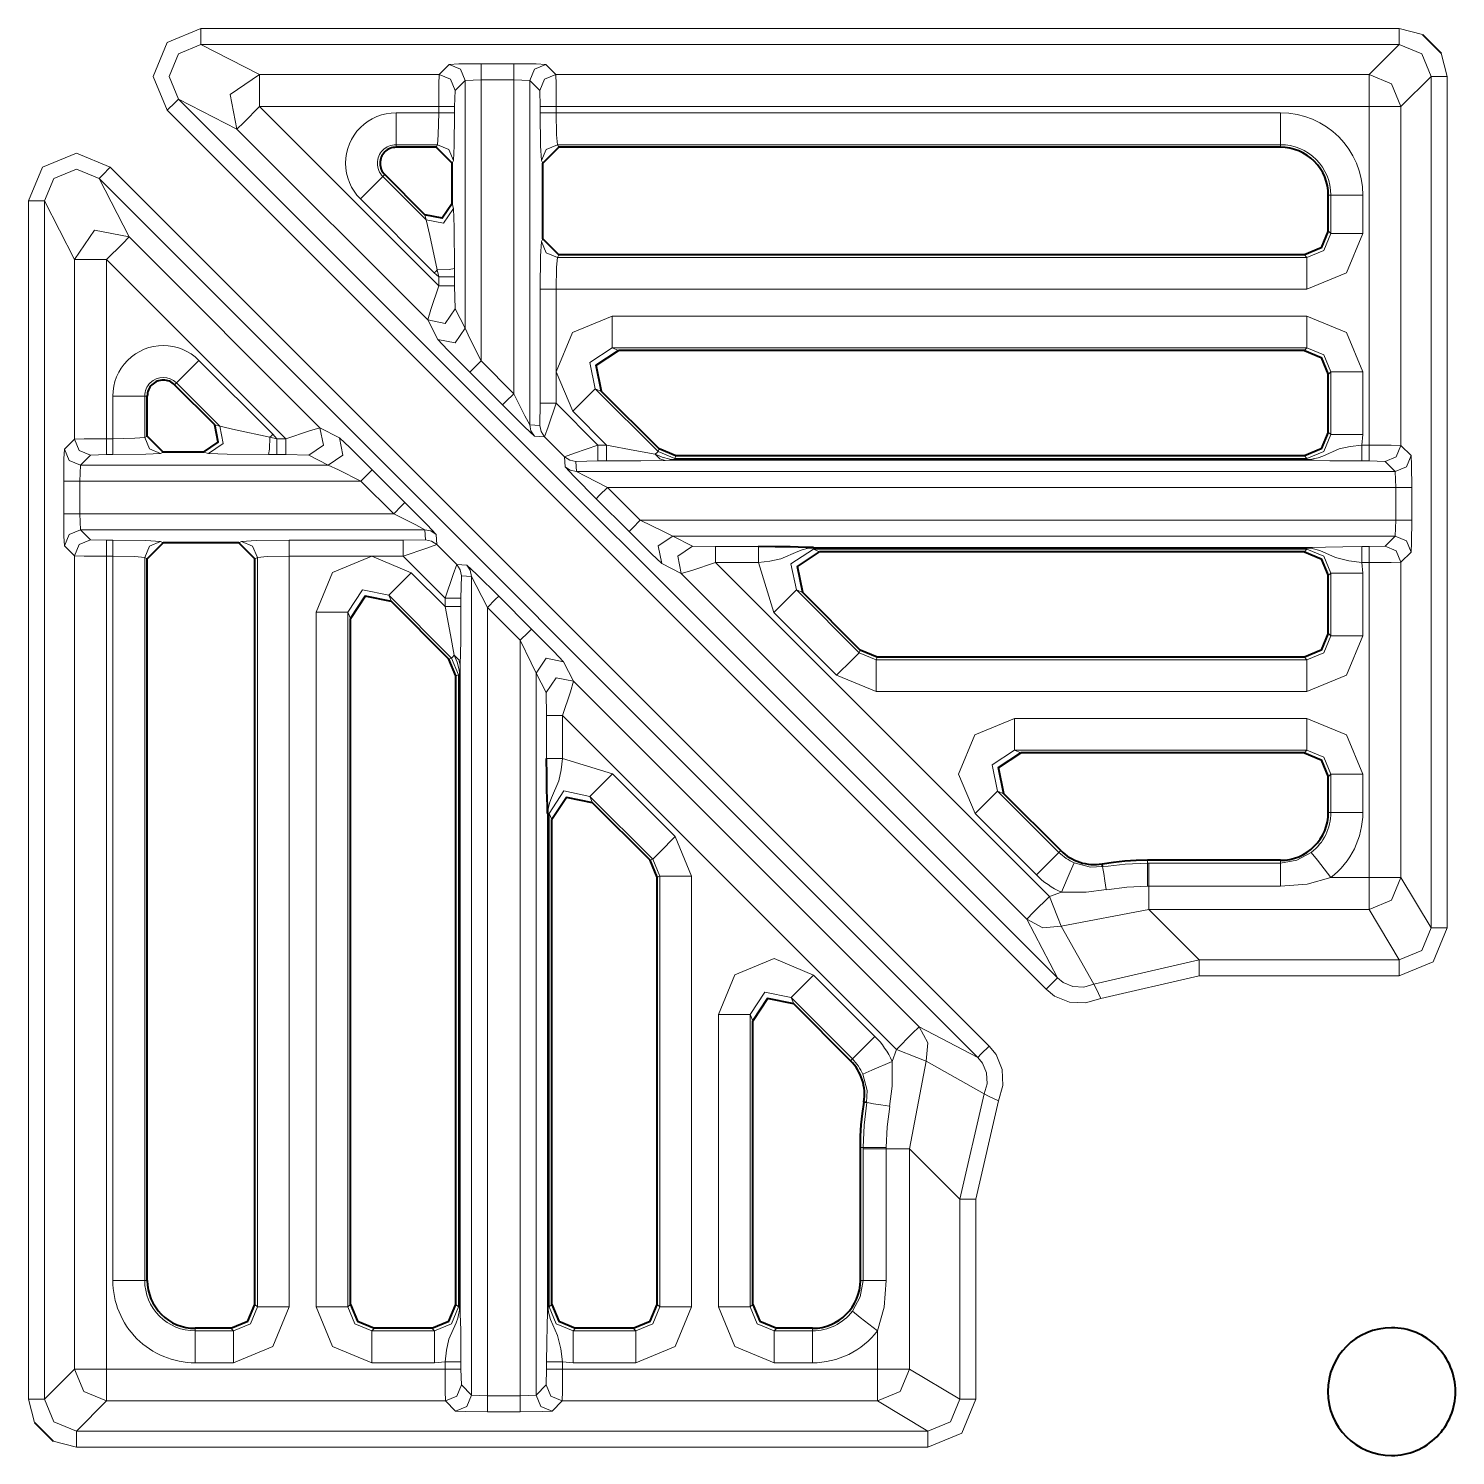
# Model space of a CAD drawing. Header units: millimetres. Extents: x 0 to 2941, y -405 to 1422.
# Drawn here: x 943.88 to 988.57, y 408.69 to 453.38 of the extents above; entities that cross this region are included whole.
import ezdxf

# ---------------------------------------------------------------- set-up
doc = ezdxf.new("R2010")
doc.units = ezdxf.units.MM
doc.layers.add('FINE', color=9, linetype='Continuous')
doc.layers.add('OUTLINE', color=7, linetype='Continuous')

msp = doc.modelspace()

# ---------------------------------------------------------------- linework, layer by layer
at = {"layer": 'FINE', "lineweight": 9}
for p, q in [((986.804, 453.377), (949.28, 453.377)), ((987.531, 453.189), (986.804, 453.377)), ((986.804, 452.877), (985.86, 451.933)), ((957.052, 452.249), (956.736, 451.933)), ((960.392, 451.933), (960.077, 452.249)), ((988.303, 451.878), (988.115, 452.605)), ((956.736, 451.933), (951.113, 451.933)), ((985.86, 451.933), (960.392, 451.933)), ((988.303, 425.213), (988.303, 451.878)), ((957.224, 450.934), (957.236, 451.434)), ((957.236, 451.434), (957.552, 451.749)), ((957.552, 451.749), (958.051, 451.775)), ((957.552, 443.992), (957.552, 451.749)), ((958.051, 451.775), (959.077, 451.775)), ((959.077, 441.942), (959.077, 451.775)), ((959.077, 451.775), (959.577, 451.749)), ((959.577, 451.749), (959.892, 451.434)), ((959.577, 451.749), (959.577, 440.966)), ((959.892, 451.434), (959.905, 450.934)), ((976.099, 423.645), (948.574, 451.17)), ((951.113, 450.934), (956.724, 450.934)), ((956.724, 445.324), (951.113, 450.934)), ((956.724, 450.934), (956.724, 450.739)), ((957.224, 450.739), (957.224, 450.934)), ((959.905, 450.934), (959.905, 450.739)), ((986.86, 440.321), (986.86, 450.934)), ((948.22, 450.817), (975.746, 423.291)), ((956.724, 450.739), (955.388, 450.739)), ((955.388, 449.659), (955.388, 449.74)), ((955.388, 449.74), (956.687, 449.74)), ((956.687, 449.74), (956.646, 449.659)), ((960.442, 449.74), (983.085, 449.74)), ((960.483, 449.659), (960.442, 449.74)), ((983.085, 449.74), (983.085, 449.659)), ((957.145, 449.158), (957.186, 449.241)), ((959.942, 449.241), (959.983, 449.158)), ((946.087, 448.683), (947.03, 446.851)), ((973.612, 421.158), (946.087, 448.683)), ((946.44, 449.037), (973.966, 421.511)), ((954.977, 448.747), (955.035, 448.805)), ((956.333, 447.391), (954.977, 448.747)), ((944.38, 447.977), (944.38, 410.453)), ((954.271, 448.041), (956.587, 445.725)), ((957.186, 447.744), (957.145, 447.901)), ((984.585, 448.158), (984.666, 448.158)), ((984.666, 448.158), (984.666, 446.961)), ((985.665, 446.961), (985.665, 448.158)), ((956.293, 447.547), (956.333, 447.391)), ((984.666, 446.961), (984.585, 447.042)), ((959.983, 446.793), (959.942, 446.711)), ((946.323, 446.144), (946.323, 440.533)), ((960.442, 446.212), (960.483, 446.294)), ((983.917, 446.212), (960.442, 446.212)), ((983.836, 446.294), (983.917, 446.212)), ((956.587, 445.725), (956.724, 445.602)), ((956.724, 445.602), (956.724, 445.324)), ((957.236, 444.604), (957.224, 445.324)), ((960.405, 441.643), (960.405, 445.213)), ((957.552, 443.992), (957.236, 444.604)), ((983.917, 444.373), (962.158, 444.373)), ((949.216, 442.986), (951.532, 440.67)), ((959.077, 441.942), (958.051, 442.968)), ((957.698, 442.614), (958.724, 441.589)), ((985.665, 440.661), (985.665, 442.626)), ((948.509, 442.28), (948.452, 442.222)), ((949.866, 440.924), (948.509, 442.28)), ((961.628, 442.096), (961.825, 442.015)), ((946.519, 440.533), (946.519, 441.869)), ((947.599, 441.869), (947.517, 441.869)), ((960.922, 441.39), (961.978, 440.334)), ((949.71, 440.964), (949.866, 440.924)), ((951.532, 440.67), (951.655, 440.533)), ((959.892, 440.948), (959.577, 440.966)), ((984.666, 440.661), (984.585, 440.742)), ((945.008, 440.205), (945.323, 440.521)), ((946.323, 440.533), (946.519, 440.533)), ((959.723, 440.613), (960.039, 440.595)), ((960.039, 440.595), (960.666, 439.968)), ((963.627, 440.213), (963.593, 440.131)), ((987.175, 440.006), (986.86, 440.321)), ((945.823, 440.021), (945.508, 439.705)), ((946.323, 440.033), (945.823, 440.021)), ((946.519, 440.033), (946.323, 440.033)), ((948.099, 440.112), (948.016, 440.071)), ((949.513, 440.071), (949.356, 440.112)), ((951.655, 440.033), (951.395, 440.034)), ((951.933, 440.033), (951.655, 440.033)), ((952.653, 440.021), (951.933, 440.033)), ((953.265, 439.705), (952.653, 440.021)), ((960.666, 439.968), (960.684, 439.653)), ((961.019, 439.821), (961.713, 439.834)), ((961.037, 439.506), (961.019, 439.821)), ((961.713, 439.834), (961.978, 439.834)), ((964.123, 439.912), (964.156, 439.993)), ((983.917, 439.912), (964.123, 439.912)), ((983.917, 439.88), (964.123, 439.88)), ((983.836, 439.993), (983.917, 439.912)), ((945.508, 439.705), (945.482, 439.206)), ((953.265, 439.705), (945.508, 439.705)), ((954.642, 439.559), (955.668, 438.533)), ((986.675, 439.506), (986.701, 439.006)), ((944.983, 438.18), (944.983, 439.206)), ((945.482, 439.206), (954.289, 439.206)), ((945.482, 439.206), (945.482, 438.18)), ((955.315, 438.18), (954.289, 439.206)), ((962.013, 439.006), (986.701, 439.006)), ((963.039, 437.981), (962.013, 439.006)), ((986.701, 439.006), (986.701, 437.981)), ((987.201, 437.981), (987.201, 439.006)), ((961.66, 438.653), (962.685, 437.627)), ((955.315, 438.18), (945.482, 438.18)), ((945.482, 438.18), (945.508, 437.68)), ((986.701, 437.981), (963.039, 437.981)), ((986.701, 437.981), (986.675, 437.481)), ((945.508, 437.68), (956.29, 437.68)), ((945.508, 437.68), (945.823, 437.365)), ((956.309, 437.365), (956.29, 437.68)), ((956.644, 437.534), (956.662, 437.218)), ((948.016, 437.315), (948.099, 437.274)), ((950.463, 437.274), (950.546, 437.315)), ((952.043, 437.352), (955.614, 437.352)), ((955.614, 437.352), (956.309, 437.365)), ((956.662, 437.218), (957.289, 436.591)), ((964.062, 437.481), (986.675, 437.481)), ((964.675, 437.166), (964.062, 437.481)), ((965.395, 437.153), (964.675, 437.166)), ((966.735, 437.153), (965.395, 437.153)), ((983.917, 437.124), (968.458, 437.124)), ((968.458, 437.107), (983.917, 437.107)), ((968.654, 436.993), (968.458, 437.075)), ((985.86, 437.153), (985.634, 437.153)), ((986.36, 437.166), (985.86, 437.153)), ((986.675, 437.481), (986.36, 437.166)), ((945.323, 411.397), (945.323, 436.865)), ((946.323, 436.852), (946.323, 411.397)), ((947.517, 436.815), (947.517, 414.172)), ((947.599, 436.774), (947.517, 436.815)), ((956.923, 435.543), (955.614, 436.852)), ((963.709, 436.627), (964.321, 436.312)), ((975.851, 426.197), (965.395, 436.653)), ((965.395, 436.653), (966.735, 436.653)), ((966.735, 436.653), (967.222, 435.09)), ((985.634, 436.653), (985.86, 436.653)), ((985.665, 436.326), (985.634, 436.653)), ((985.86, 436.653), (985.86, 426.786)), ((986.86, 436.666), (987.175, 436.981)), ((986.86, 426.786), (986.86, 436.666)), ((955.867, 436.335), (956.923, 435.279)), ((957.289, 436.591), (957.604, 436.573)), ((957.436, 436.238), (957.423, 435.543)), ((964.321, 436.312), (975.144, 425.49)), ((984.585, 436.244), (984.666, 436.326)), ((985.665, 434.361), (985.665, 436.326)), ((967.928, 435.796), (968.125, 435.715)), ((969.893, 433.831), (967.928, 435.796)), ((955.161, 435.629), (955.242, 435.432)), ((957.126, 433.664), (955.161, 435.629)), ((956.923, 435.279), (956.923, 435.543)), ((957.423, 435.543), (957.423, 435.279)), ((958.604, 435.598), (959.63, 434.572)), ((952.884, 413.34), (952.884, 435.099)), ((959.276, 434.218), (958.251, 435.244)), ((967.222, 435.09), (969.187, 433.125)), ((959.276, 410.556), (959.276, 434.218)), ((969.927, 433.913), (969.893, 433.831)), ((957.044, 433.63), (957.126, 433.664)), ((957.345, 433.134), (957.126, 433.664)), ((960.63, 433.548), (960.945, 432.936)), ((970.423, 433.612), (969.893, 433.831)), ((970.423, 433.612), (970.456, 433.693)), ((957.345, 433.134), (957.263, 433.101)), ((957.345, 413.34), (957.345, 433.134)), ((957.377, 413.34), (957.377, 433.134)), ((957.394, 433.134), (957.394, 413.34)), ((960.091, 432.582), (959.776, 433.194)), ((959.776, 433.194), (959.776, 410.582)), ((969.187, 433.125), (970.423, 432.613)), ((960.104, 431.862), (960.091, 432.582)), ((960.945, 432.936), (971.767, 422.113)), ((970.423, 432.613), (983.917, 432.613)), ((960.104, 430.522), (960.104, 431.862)), ((960.604, 431.862), (960.604, 430.522)), ((971.06, 421.406), (960.604, 431.862)), ((960.604, 430.522), (962.167, 430.035)), ((974.954, 430.693), (974.758, 430.775)), ((974.758, 430.775), (983.917, 430.775)), ((983.917, 430.775), (983.836, 430.693)), ((962.167, 430.035), (964.132, 428.07)), ((984.585, 429.944), (984.666, 430.026)), ((984.666, 430.026), (984.666, 428.828)), ((985.665, 428.828), (985.665, 430.026)), ((960.134, 413.34), (960.134, 428.799)), ((960.15, 428.799), (960.15, 413.34)), ((960.182, 428.799), (960.182, 413.34)), ((960.263, 428.603), (960.182, 428.799)), ((973.522, 428.79), (975.441, 426.871)), ((984.666, 428.828), (984.585, 428.828)), ((964.132, 428.07), (964.643, 426.834)), ((963.645, 426.834), (963.426, 427.364)), ((978.924, 427.328), (978.924, 427.242)), ((983.085, 427.328), (983.085, 427.242)), ((964.643, 426.834), (964.643, 413.34)), ((985.86, 426.786), (984.662, 426.786)), ((987.804, 425.213), (986.86, 426.786)), ((976.226, 426.334), (975.851, 426.197)), ((978.922, 426.515), (978.962, 426.515)), ((978.962, 426.515), (983.085, 426.515)), ((975.144, 425.49), (976.099, 423.645)), ((976.216, 425.267), (978.962, 425.787)), ((980.537, 424.213), (978.962, 425.787)), ((978.962, 425.787), (985.86, 425.787)), ((985.86, 425.787), (986.805, 424.213)), ((977.246, 423.452), (976.216, 425.267)), ((980.537, 424.213), (977.246, 423.452)), ((986.805, 424.213), (980.537, 424.213)), ((968.467, 423.735), (970.385, 421.816)), ((980.537, 423.713), (986.805, 423.713)), ((965.483, 413.34), (965.483, 422.499)), ((971.767, 422.113), (973.612, 421.158)), ((970.923, 421.031), (971.06, 421.406)), ((971.99, 421.04), (971.47, 418.295)), ((973.805, 420.011), (971.99, 421.04)), ((973.044, 416.72), (973.805, 420.011)), ((974.254, 419.792), (973.544, 416.72)), ((969.929, 418.333), (970.015, 418.333)), ((970.015, 418.295), (970.015, 418.333)), ((970.015, 414.172), (970.015, 418.295)), ((970.742, 418.295), (970.742, 414.172)), ((973.044, 416.72), (971.47, 418.295)), ((971.47, 418.295), (971.47, 411.397)), ((973.044, 410.452), (973.044, 416.72)), ((973.544, 416.72), (973.544, 410.452)), ((947.517, 414.172), (947.599, 414.172)), ((969.929, 414.172), (970.015, 414.172)), ((950.963, 413.421), (951.045, 413.34)), ((953.882, 413.34), (953.963, 413.421)), ((957.263, 413.421), (957.345, 413.34)), ((960.182, 413.34), (960.263, 413.421)), ((949.099, 412.672), (949.099, 412.591)), ((949.099, 412.591), (950.296, 412.591)), ((950.296, 412.591), (950.215, 412.672)), ((967.313, 412.672), (967.231, 412.591)), ((967.231, 412.591), (968.429, 412.591)), ((968.429, 412.591), (968.429, 412.672)), ((950.296, 411.592), (949.099, 411.592)), ((956.596, 411.592), (954.631, 411.592)), ((957.423, 411.623), (957.423, 411.397)), ((960.104, 411.397), (960.104, 411.623)), ((960.931, 411.592), (960.604, 411.623)), ((962.896, 411.592), (960.931, 411.592)), ((944.38, 410.453), (945.323, 411.397)), ((946.323, 411.397), (956.923, 411.397)), ((957.423, 411.397), (957.435, 410.897)), ((960.091, 410.897), (960.104, 411.397)), ((971.47, 411.397), (973.044, 410.452)), ((959.776, 410.582), (960.091, 410.897)), ((956.936, 410.397), (946.323, 410.397)), ((957.251, 410.082), (956.936, 410.397)), ((957.751, 410.582), (958.251, 410.556)), ((959.276, 410.556), (959.776, 410.582)), ((959.276, 410.056), (958.251, 410.056)), ((945.379, 408.954), (944.652, 409.141))]:
    msp.add_line(p, q, dxfattribs=at)
for points in [[(949.28, 453.377), (948.219, 452.938), (947.78, 451.878), (948.22, 450.817)], [(949.28, 452.877), (949.28, 453.028), (949.28, 453.377)], [(986.804, 452.877), (986.804, 453.028), (986.804, 453.377)], [(948.574, 451.17), (948.28, 451.878), (948.572, 452.585), (949.28, 452.877)], [(951.113, 451.933), (949.28, 452.877), (986.804, 452.877)], [(986.804, 452.877), (987.511, 452.585), (987.804, 451.878)], [(959.077, 452.275), (958.051, 452.275), (957.354, 452.267), (957.052, 452.249)], [(957.552, 451.749), (957.405, 452.102), (957.052, 452.249)], [(958.051, 451.775), (958.051, 452.123), (958.051, 452.275)], [(959.077, 451.775), (959.077, 452.123), (959.077, 452.275)], [(960.077, 452.249), (959.775, 452.267), (959.077, 452.275)], [(959.577, 451.749), (959.723, 452.102), (960.077, 452.249)], [(951.113, 451.933), (950.191, 451.316), (950.406, 450.227)], [(951.113, 450.934), (951.113, 451.632), (951.113, 451.933)], [(956.736, 451.933), (956.727, 451.632), (956.724, 450.934)], [(957.236, 451.434), (957.09, 451.787), (956.736, 451.933)], [(959.892, 451.434), (960.039, 451.787), (960.392, 451.933)], [(960.405, 450.934), (960.401, 451.632), (960.392, 451.933)], [(986.86, 450.934), (986.567, 451.641), (985.86, 451.933)], [(985.86, 450.934), (985.86, 451.632), (985.86, 451.933)], [(986.86, 450.934), (987.804, 451.878), (987.804, 425.213)], [(987.804, 451.878), (987.954, 451.878), (988.303, 451.878)], [(958.051, 451.775), (958.051, 442.968), (957.702, 443.673), (957.552, 443.992)], [(948.574, 451.17), (948.468, 451.065), (948.22, 450.817)], [(948.574, 451.17), (950.406, 450.227), (956.383, 444.25)], [(950.406, 450.227), (950.618, 450.438), (951.113, 450.934)], [(957.224, 450.934), (957.073, 450.934), (956.724, 450.934)], [(959.905, 450.934), (960.056, 450.934), (960.405, 450.934)], [(960.405, 450.739), (960.405, 450.934), (985.86, 450.934), (985.86, 440.334)], [(985.86, 450.934), (986.558, 450.934), (986.86, 450.934)], [(955.388, 450.739), (955.388, 450.05), (955.388, 449.74)], [(956.724, 450.739), (956.713, 450.05), (956.687, 449.74)], [(957.224, 450.739), (957.073, 450.739), (956.724, 450.739)], [(957.186, 449.241), (957.213, 449.706), (957.224, 450.739)], [(959.905, 450.739), (960.056, 450.739), (960.405, 450.739)], [(959.905, 450.739), (959.916, 449.706), (959.942, 449.241)], [(960.442, 449.74), (960.416, 450.05), (960.405, 450.739)], [(983.085, 449.74), (983.085, 450.05), (983.085, 450.739)], [(957.186, 449.241), (957.04, 449.593), (956.687, 449.74)], [(959.942, 449.241), (960.089, 449.593), (960.442, 449.74)], [(943.88, 447.977), (944.319, 449.038), (945.379, 449.477), (946.44, 449.037)], [(946.087, 448.683), (945.379, 448.978), (944.672, 448.685), (944.38, 447.977)], [(946.087, 448.683), (946.192, 448.789), (946.44, 449.037)], [(954.271, 448.041), (954.758, 448.528), (954.977, 448.747)], [(944.38, 447.977), (944.229, 447.977), (943.88, 447.977)], [(944.068, 409.726), (943.88, 410.453), (943.88, 447.977)], [(945.323, 440.521), (945.323, 446.144), (944.38, 447.977)], [(984.666, 448.158), (984.976, 448.158), (985.665, 448.158)], [(956.333, 447.391), (956.877, 447.285), (957.186, 447.744)], [(956.333, 447.391), (956.452, 446.898), (956.678, 445.816), (956.724, 445.602)], [(957.223, 445.862), (957.211, 447.158), (957.186, 447.744)], [(945.323, 446.144), (945.941, 447.066), (947.03, 446.851)], [(960.405, 445.213), (983.917, 445.213), (985.153, 445.725), (985.665, 446.961)], [(984.666, 446.961), (984.448, 446.43), (983.917, 446.212)], [(984.666, 446.961), (984.976, 446.961), (985.665, 446.961)], [(947.03, 446.851), (946.819, 446.639), (946.323, 446.144)], [(947.03, 446.851), (953.007, 440.874), (953.619, 440.559), (953.938, 440.257), (954.642, 439.559)], [(959.942, 446.711), (959.916, 446.246), (959.905, 445.213)], [(960.442, 446.212), (960.089, 446.358), (959.942, 446.711)], [(946.323, 446.144), (945.625, 446.144), (945.323, 446.144)], [(951.655, 440.533), (951.933, 440.533), (946.323, 446.144)], [(960.405, 445.213), (960.416, 445.902), (960.442, 446.212)], [(983.917, 446.212), (983.917, 445.902), (983.917, 445.213)], [(956.587, 445.725), (956.632, 445.771), (956.678, 445.816)], [(956.678, 445.816), (957.056, 445.829), (957.223, 445.862)], [(956.724, 445.602), (957.073, 445.602), (957.224, 445.602)], [(957.224, 445.324), (957.224, 445.602), (957.223, 445.862)], [(956.724, 445.324), (956.48, 444.577), (956.383, 444.25)], [(956.724, 445.324), (957.073, 445.324), (957.224, 445.324)], [(959.905, 445.213), (959.905, 441.643), (959.892, 440.948)], [(960.405, 445.213), (960.056, 445.213), (959.905, 445.213)], [(956.383, 444.25), (956.927, 444.143), (957.236, 444.604)], [(956.383, 444.25), (956.698, 443.638), (957, 443.319), (957.698, 442.614)], [(962.158, 444.373), (960.917, 443.863), (960.405, 442.629), (960.922, 441.39)], [(962.158, 443.375), (962.158, 443.685), (962.158, 444.373)], [(983.917, 443.375), (983.917, 443.685), (983.917, 444.373)], [(985.665, 442.626), (985.153, 443.862), (983.917, 444.373)], [(956.698, 443.638), (957.243, 443.53), (957.552, 443.992)], [(961.628, 442.096), (961.453, 442.918), (962.158, 443.375)], [(962.354, 443.294), (962.158, 443.375), (983.917, 443.375), (983.836, 443.294)], [(983.917, 443.375), (984.448, 443.157), (984.666, 442.626)], [(949.216, 442.986), (948.729, 442.499), (948.509, 442.28)], [(957.698, 442.614), (957.803, 442.72), (958.051, 442.968)], [(984.585, 442.544), (984.666, 442.626), (984.666, 440.661)], [(984.666, 442.626), (984.976, 442.626), (985.665, 442.626)], [(960.922, 441.39), (961.409, 441.877), (961.628, 442.096)], [(963.506, 440.045), (963.567, 440.105), (963.593, 440.131), (961.628, 442.096)], [(946.519, 441.869), (947.207, 441.869), (947.517, 441.869)], [(947.517, 441.869), (947.517, 440.571), (947.599, 440.611)], [(958.724, 441.589), (958.829, 441.694), (959.077, 441.942)], [(958.724, 441.589), (959.421, 440.898), (959.723, 440.613)], [(959.577, 440.966), (959.426, 441.251), (959.077, 441.942)], [(960.405, 441.643), (960.056, 441.643), (959.905, 441.643)], [(960.039, 440.595), (960.153, 440.903), (960.405, 441.643)], [(961.978, 440.334), (961.713, 440.334), (960.405, 441.643)], [(949.866, 440.924), (949.972, 440.38), (949.513, 440.071)], [(949.866, 440.924), (950.359, 440.805), (951.441, 440.579)], [(951.532, 440.67), (951.486, 440.625), (951.441, 440.579), (951.655, 440.533)], [(951.933, 440.533), (952.68, 440.777), (953.007, 440.874)], [(953.007, 440.874), (953.114, 440.329), (952.653, 440.021)], [(959.723, 440.613), (959.615, 440.775), (959.577, 440.966)], [(960.039, 440.595), (959.93, 440.757), (959.892, 440.948)], [(984.666, 440.661), (984.448, 440.13), (983.917, 439.912)], [(984.666, 440.661), (984.976, 440.661), (985.665, 440.661)], [(985.86, 440.334), (985.634, 440.334), (985.665, 440.661)], [(944.983, 439.206), (944.99, 439.903), (945.008, 440.205)], [(945.508, 439.705), (945.155, 439.852), (945.008, 440.205)], [(945.323, 440.521), (945.625, 440.53), (946.323, 440.533)], [(945.823, 440.021), (945.47, 440.167), (945.323, 440.521)], [(946.323, 440.033), (946.323, 440.184), (946.323, 440.533)], [(946.519, 440.533), (947.207, 440.544), (947.517, 440.571)], [(946.519, 440.033), (946.519, 440.184), (946.519, 440.533)], [(948.016, 440.071), (947.664, 440.217), (947.517, 440.571)], [(951.441, 440.579), (951.429, 440.201), (951.395, 440.034)], [(951.655, 440.533), (951.655, 440.184), (951.655, 440.033)], [(951.933, 440.533), (951.933, 440.184), (951.933, 440.033)], [(953.619, 440.559), (953.727, 440.014), (953.265, 439.705)], [(961.713, 440.334), (960.974, 440.082), (960.666, 439.968)], [(961.713, 439.834), (961.713, 439.985), (961.713, 440.334)], [(961.978, 439.834), (961.978, 439.985), (961.978, 440.334)], [(963.506, 440.045), (962.872, 440.16), (961.978, 440.334)], [(985.634, 440.334), (985.27, 440.291), (984.927, 440.213), (984.409, 439.988), (984.272, 439.937), (984.166, 439.908), (984.02, 439.885), (983.95, 439.88), (983.917, 439.88)], [(985.634, 439.834), (985.634, 439.985), (985.634, 440.334)], [(985.86, 439.834), (985.86, 439.985), (985.86, 440.334)], [(986.86, 440.321), (986.558, 440.33), (985.86, 440.334)], [(986.36, 439.822), (986.713, 439.968), (986.86, 440.321)], [(948.016, 440.071), (947.551, 440.044), (946.519, 440.033)], [(951.395, 440.034), (950.1, 440.046), (949.513, 440.071)], [(961.019, 439.821), (960.828, 439.859), (960.666, 439.968)], [(986.36, 439.822), (986.675, 439.506), (961.037, 439.506)], [(961.978, 439.834), (963.052, 439.84), (963.816, 439.854)], [(963.816, 439.854), (963.645, 439.906), (963.506, 440.045)], [(964.123, 439.88), (964.052, 439.882), (963.966, 439.891), (963.728, 439.951), (963.506, 440.045)], [(964.123, 439.88), (964.123, 439.901), (964.123, 439.912), (963.593, 440.131)], [(963.816, 439.854), (963.955, 439.859), (964.062, 439.863), (964.096, 439.863), (964.123, 439.863)], [(964.123, 439.863), (964.123, 439.868), (964.123, 439.88)], [(964.123, 439.863), (983.917, 439.863), (983.93, 439.863), (983.957, 439.863), (984.016, 439.862), (984.065, 439.86), (984.14, 439.858), (984.633, 439.843), (985.104, 439.837), (985.634, 439.834)], [(983.917, 439.88), (983.917, 439.901), (983.917, 439.912)], [(983.917, 439.863), (983.917, 439.868), (983.917, 439.88)], [(985.634, 439.834), (985.86, 439.834), (986.36, 439.822)], [(986.675, 439.506), (987.029, 439.653), (987.175, 440.006)], [(987.201, 439.006), (987.193, 439.704), (987.175, 440.006)], [(954.289, 439.206), (953.584, 439.555), (953.265, 439.705)], [(954.642, 439.559), (954.537, 439.453), (954.289, 439.206)], [(960.684, 439.653), (960.846, 439.544), (961.037, 439.506)], [(960.684, 439.653), (960.969, 439.351), (961.66, 438.653)], [(962.013, 439.006), (961.322, 439.355), (961.037, 439.506)], [(945.482, 439.206), (945.133, 439.206), (944.983, 439.206)], [(961.66, 438.653), (961.765, 438.759), (962.013, 439.006)], [(986.701, 439.006), (987.05, 439.006), (987.201, 439.006)], [(955.668, 438.533), (955.563, 438.428), (955.315, 438.18)], [(955.668, 438.533), (956.359, 437.835), (956.644, 437.534)], [(945.482, 438.18), (945.133, 438.18), (944.983, 438.18)], [(945.323, 436.865), (945.008, 437.18), (944.99, 437.482), (944.983, 438.18)], [(956.29, 437.68), (956.006, 437.831), (955.315, 438.18)], [(962.685, 437.627), (962.791, 437.733), (963.039, 437.981)], [(964.062, 437.481), (963.744, 437.632), (963.039, 437.981)], [(986.701, 437.981), (987.05, 437.981), (987.201, 437.981)], [(987.175, 436.981), (987.193, 437.283), (987.201, 437.981)], [(945.508, 437.68), (945.155, 437.534), (945.008, 437.18)], [(956.644, 437.534), (956.482, 437.642), (956.29, 437.68)], [(962.685, 437.627), (963.39, 436.929), (963.709, 436.627)], [(945.823, 437.365), (945.47, 437.218), (945.323, 436.865)], [(945.823, 437.365), (946.323, 437.352), (946.519, 437.352)], [(946.323, 437.352), (946.323, 437.201), (946.323, 436.852)], [(946.519, 437.352), (946.519, 437.201), (946.519, 436.852)], [(946.519, 437.352), (947.551, 437.341), (948.016, 437.315)], [(948.016, 437.315), (947.664, 437.168), (947.517, 436.815)], [(950.546, 437.315), (951.011, 437.341), (952.043, 437.352)], [(951.045, 436.815), (950.898, 437.168), (950.546, 437.315)], [(952.043, 436.852), (952.043, 437.201), (952.043, 437.352)], [(955.614, 436.852), (955.614, 437.201), (955.614, 437.352)], [(956.662, 437.218), (956.354, 437.104), (955.614, 436.852)], [(956.662, 437.218), (956.5, 437.327), (956.309, 437.365)], [(963.709, 436.627), (963.601, 437.172), (964.062, 437.481)], [(964.321, 436.312), (964.214, 436.857), (964.675, 437.166)], [(965.395, 436.653), (965.395, 437.002), (965.395, 437.153)], [(966.735, 436.653), (966.735, 437.002), (966.735, 437.153)], [(966.735, 436.653), (967.098, 436.695), (967.441, 436.773), (967.968, 437.003), (968.107, 437.053), (968.267, 437.091), (968.349, 437.102), (968.421, 437.106), (968.458, 437.107)], [(967.928, 435.796), (967.753, 436.618), (968.458, 437.075)], [(968.458, 437.107), (968.458, 437.119), (968.458, 437.124)], [(968.458, 437.075), (968.458, 437.085), (968.458, 437.107)], [(968.458, 437.075), (983.917, 437.075), (983.836, 436.993)], [(985.634, 437.153), (985.042, 437.15), (984.494, 437.14), (984.086, 437.127), (983.978, 437.124), (983.944, 437.124), (983.917, 437.124)], [(983.917, 437.107), (983.917, 437.119), (983.917, 437.124)], [(983.917, 437.075), (983.917, 437.085), (983.917, 437.107)], [(983.917, 437.107), (983.987, 437.105), (984.074, 437.096), (984.314, 437.036), (984.813, 436.814), (985.227, 436.703), (985.634, 436.653)], [(983.917, 437.075), (984.448, 436.857), (984.666, 436.326)], [(985.634, 436.653), (985.634, 437.002), (985.634, 437.153)], [(985.86, 436.653), (985.86, 437.002), (985.86, 437.153)], [(986.86, 436.666), (986.713, 437.019), (986.36, 437.166)], [(987.175, 436.981), (987.029, 437.334), (986.675, 437.481)], [(946.323, 436.852), (945.625, 436.856), (945.323, 436.865)], [(946.519, 414.172), (946.519, 436.852), (946.323, 436.852)], [(947.517, 436.815), (947.207, 436.841), (946.519, 436.852)], [(951.045, 413.34), (951.045, 436.815), (950.963, 436.774)], [(952.043, 436.852), (951.355, 436.841), (951.045, 436.815)], [(955.614, 436.852), (952.043, 436.852), (952.043, 413.34)], [(952.884, 435.099), (953.394, 436.34), (954.628, 436.852), (955.867, 436.335)], [(964.321, 436.312), (964.647, 436.409), (965.395, 436.653)], [(985.86, 436.653), (986.558, 436.657), (986.86, 436.666)], [(955.867, 436.335), (955.38, 435.848), (955.161, 435.629)], [(956.923, 435.543), (957.175, 436.283), (957.289, 436.591)], [(957.436, 436.238), (957.398, 436.429), (957.289, 436.591)], [(957.435, 410.897), (957.751, 410.582), (957.751, 436.22), (957.436, 436.238)], [(957.604, 436.573), (957.713, 436.411), (957.751, 436.22)], [(957.604, 436.573), (957.906, 436.288), (958.604, 435.598)], [(958.251, 435.244), (957.902, 435.935), (957.751, 436.22)], [(984.666, 436.326), (984.666, 434.361), (984.585, 434.442)], [(984.666, 436.326), (984.976, 436.326), (985.665, 436.326)], [(955.161, 435.629), (954.339, 435.804), (953.882, 435.099)], [(967.222, 435.09), (967.709, 435.577), (967.928, 435.796)], [(957.423, 435.543), (957.272, 435.543), (956.923, 435.543)], [(957.423, 435.279), (957.272, 435.279), (956.923, 435.279)], [(957.212, 433.751), (957.097, 434.385), (956.923, 435.279)], [(957.423, 435.279), (957.417, 434.205), (957.402, 433.441)], [(958.604, 435.598), (958.498, 435.492), (958.251, 435.244)], [(953.882, 435.099), (953.572, 435.099), (952.884, 435.099)], [(953.963, 434.903), (953.882, 435.099), (953.882, 413.34)], [(958.251, 435.244), (958.251, 410.556), (959.276, 410.556)], [(959.63, 434.572), (959.524, 434.466), (959.276, 434.218)], [(959.63, 434.572), (960.328, 433.867), (960.63, 433.548)], [(984.666, 434.361), (984.448, 433.83), (983.917, 433.612)], [(983.917, 432.613), (985.153, 433.125), (985.665, 434.361)], [(984.666, 434.361), (984.976, 434.361), (985.665, 434.361)], [(959.776, 433.194), (959.625, 433.513), (959.276, 434.218)], [(957.212, 433.751), (957.152, 433.69), (957.126, 433.664)], [(957.402, 433.441), (957.351, 433.612), (957.212, 433.751)], [(957.377, 433.134), (957.375, 433.205), (957.366, 433.291), (957.306, 433.529), (957.212, 433.751)], [(960.63, 433.548), (960.085, 433.656), (959.776, 433.194)], [(969.187, 433.125), (969.674, 433.612), (969.893, 433.831)], [(983.836, 433.693), (983.917, 433.612), (970.423, 433.612)], [(970.423, 432.613), (970.423, 433.302), (970.423, 433.612)], [(983.917, 432.613), (983.917, 433.302), (983.917, 433.612)], [(957.377, 433.134), (957.356, 433.134), (957.345, 433.134)], [(957.394, 433.134), (957.389, 433.134), (957.377, 433.134)], [(957.402, 433.441), (957.397, 433.302), (957.394, 433.195), (957.394, 433.161), (957.394, 433.134)], [(960.945, 432.936), (960.4, 433.044), (960.091, 432.582)], [(960.945, 432.936), (960.848, 432.61), (960.604, 431.862)], [(960.604, 431.862), (960.255, 431.862), (960.104, 431.862)], [(983.917, 431.773), (974.758, 431.773), (973.517, 431.263), (973.005, 430.029), (973.522, 428.79)], [(974.758, 430.775), (974.758, 431.085), (974.758, 431.773)], [(983.917, 431.773), (983.917, 431.085), (983.917, 430.775)], [(985.665, 430.026), (985.153, 431.262), (983.917, 431.773)], [(960.604, 430.522), (960.255, 430.522), (960.104, 430.522)], [(960.604, 430.522), (960.562, 430.159), (960.484, 429.816), (960.254, 429.289), (960.204, 429.15), (960.166, 428.99), (960.155, 428.908), (960.151, 428.836), (960.15, 428.799)], [(974.228, 429.496), (974.053, 430.318), (974.758, 430.775)], [(983.917, 430.775), (984.448, 430.557), (984.666, 430.026)], [(962.167, 430.035), (961.68, 429.548), (961.461, 429.329)], [(985.665, 430.026), (984.976, 430.026), (984.666, 430.026)], [(961.461, 429.329), (960.639, 429.504), (960.182, 428.799)], [(974.228, 429.496), (974.009, 429.277), (973.522, 428.79)], [(976.204, 427.635), (976.147, 427.578), (974.228, 429.496), (974.425, 429.415)], [(963.344, 427.33), (963.426, 427.364), (961.461, 429.329), (961.542, 429.132)], [(960.15, 428.799), (960.138, 428.799), (960.134, 428.799)], [(960.182, 428.799), (960.171, 428.799), (960.15, 428.799)], [(985.665, 428.828), (984.976, 428.828), (984.666, 428.828)], [(964.132, 428.07), (963.645, 427.583), (963.426, 427.364)], [(976.147, 427.578), (975.927, 427.358), (975.441, 426.871)], [(976.628, 427.248), (976.504, 426.964), (976.226, 426.334)], [(977.515, 427.131), (977.137, 427.117), (976.628, 427.248)], [(978.924, 427.242), (978.218, 427.213), (977.516, 427.127)], [(978.924, 427.242), (978.923, 427.025), (978.922, 426.515)], [(983.085, 427.242), (978.962, 427.242), (978.924, 427.242)], [(978.962, 426.515), (978.962, 427.025), (978.962, 427.242)], [(984.052, 427.576), (983.597, 427.329), (983.085, 427.242)], [(983.085, 426.515), (983.085, 427.025), (983.085, 427.242)], [(984.662, 426.786), (984.241, 427.331), (984.052, 427.576)], [(963.564, 413.421), (963.645, 413.34), (963.645, 426.834), (963.564, 426.801)], [(964.643, 426.834), (963.955, 426.834), (963.645, 426.834)], [(977.517, 427.131), (977.526, 427.067), (977.551, 426.915), (977.587, 426.689), (977.632, 426.41)], [(983.085, 426.515), (983.921, 426.586), (984.662, 426.786)], [(985.86, 426.786), (986.558, 426.786), (986.86, 426.786)], [(985.86, 425.787), (985.86, 426.095), (985.86, 426.786)], [(985.86, 425.787), (986.567, 426.08), (986.86, 426.786)], [(976.226, 426.334), (977.005, 426.334), (977.634, 426.41)], [(977.634, 426.408), (978.277, 426.487), (978.922, 426.515)], [(978.962, 425.787), (978.962, 426.002), (978.962, 426.515)], [(975.144, 425.49), (975.355, 425.701), (975.851, 426.197)], [(976.216, 425.267), (976.102, 425.557), (975.851, 426.197)], [(975.144, 425.49), (975.647, 425.218), (976.216, 425.267)], [(987.804, 425.213), (987.511, 424.505), (986.805, 424.213)], [(986.805, 423.713), (987.865, 424.152), (988.303, 425.213)], [(987.804, 425.213), (987.954, 425.213), (988.303, 425.213)], [(965.483, 422.499), (965.994, 423.74), (967.228, 424.251), (968.467, 423.735)], [(980.537, 423.713), (980.537, 424.059), (980.537, 424.213)], [(986.805, 423.713), (986.805, 424.059), (986.805, 424.213)], [(967.761, 423.029), (967.98, 423.248), (968.467, 423.735)], [(975.746, 423.291), (976.014, 423.078), (976.48, 422.888), (976.983, 422.862), (977.465, 423.003), (980.537, 423.713)], [(975.746, 423.291), (975.994, 423.539), (976.099, 423.645)], [(977.246, 423.452), (976.924, 423.357), (976.589, 423.375), (976.279, 423.502), (976.099, 423.645)], [(967.761, 423.029), (966.939, 423.204), (966.482, 422.499)], [(977.465, 423.003), (977.315, 423.312), (977.246, 423.452)], [(969.622, 421.053), (969.679, 421.11), (967.761, 423.029), (967.842, 422.832)], [(966.482, 422.499), (966.172, 422.499), (965.483, 422.499)], [(966.564, 422.303), (966.482, 422.499), (966.482, 413.34), (966.564, 413.421)], [(971.767, 422.113), (971.556, 421.902), (971.06, 421.406)], [(971.767, 422.113), (972.038, 421.61), (971.99, 421.04)], [(969.679, 421.11), (969.899, 421.33), (970.385, 421.816)], [(971.99, 421.04), (971.7, 421.155), (971.06, 421.406)], [(973.966, 421.511), (973.718, 421.263), (973.612, 421.158)], [(973.966, 421.511), (974.179, 421.243), (974.369, 420.777), (974.396, 420.274), (974.254, 419.792)], [(970.009, 420.628), (970.293, 420.753), (970.923, 421.031)], [(970.923, 421.031), (970.923, 420.252), (970.847, 419.623)], [(973.805, 420.011), (973.9, 420.332), (973.882, 420.668), (973.755, 420.979), (973.612, 421.158)], [(970.126, 419.742), (970.14, 420.12), (970.009, 420.628)], [(970.015, 418.333), (970.044, 419.039), (970.13, 419.741)], [(970.126, 419.74), (970.19, 419.731), (970.342, 419.706), (970.568, 419.67), (970.847, 419.625)], [(970.849, 419.623), (970.77, 418.979), (970.742, 418.335), (970.742, 418.295)], [(974.254, 419.792), (973.945, 419.942), (973.805, 420.011)], [(970.015, 418.333), (970.232, 418.334), (970.742, 418.335)], [(970.742, 418.295), (970.232, 418.295), (970.015, 418.295)], [(971.47, 418.295), (971.255, 418.295), (970.742, 418.295)], [(973.544, 416.72), (973.198, 416.72), (973.044, 416.72)], [(947.517, 414.172), (947.207, 414.172), (946.519, 414.172)], [(969.68, 413.205), (969.927, 413.66), (970.015, 414.172)], [(970.742, 414.172), (970.232, 414.172), (970.015, 414.172)], [(970.742, 414.172), (970.671, 413.336), (970.471, 412.595)], [(950.296, 412.591), (950.827, 412.809), (951.045, 413.34)], [(952.043, 413.34), (951.532, 412.104), (950.296, 411.592)], [(951.045, 413.34), (951.355, 413.34), (952.043, 413.34)], [(953.882, 413.34), (953.572, 413.34), (952.884, 413.34)], [(954.631, 411.592), (953.395, 412.104), (952.884, 413.34)], [(953.882, 413.34), (954.1, 412.809), (954.631, 412.591)], [(956.596, 412.591), (957.127, 412.809), (957.345, 413.34)], [(956.923, 411.623), (956.966, 411.987), (957.044, 412.33), (957.269, 412.848), (957.32, 412.985), (957.349, 413.091), (957.372, 413.237), (957.376, 413.307), (957.377, 413.34), (957.356, 413.34), (957.345, 413.34)], [(957.394, 413.34), (957.389, 413.34), (957.377, 413.34)], [(957.394, 413.34), (957.394, 413.327), (957.394, 413.3), (957.395, 413.241), (957.397, 413.192), (957.399, 413.118), (957.414, 412.624), (957.42, 412.153), (957.423, 411.623)], [(960.104, 411.623), (960.107, 412.215), (960.117, 412.763), (960.13, 413.171), (960.133, 413.278), (960.133, 413.313), (960.134, 413.34)], [(960.15, 413.34), (960.138, 413.34), (960.134, 413.34)], [(960.182, 413.34), (960.171, 413.34), (960.15, 413.34)], [(960.15, 413.34), (960.152, 413.27), (960.161, 413.183), (960.221, 412.943), (960.443, 412.444), (960.554, 412.03), (960.604, 411.623)], [(960.182, 413.34), (960.4, 412.809), (960.931, 412.591)], [(962.896, 412.591), (963.427, 412.809), (963.645, 413.34)], [(964.643, 413.34), (964.132, 412.104), (962.896, 411.592)], [(964.643, 413.34), (963.955, 413.34), (963.645, 413.34)], [(965.483, 413.34), (966.172, 413.34), (966.482, 413.34)], [(968.429, 411.592), (967.231, 411.592), (965.995, 412.104), (965.483, 413.34)], [(966.482, 413.34), (966.7, 412.809), (967.231, 412.591)], [(970.471, 412.595), (969.926, 413.016), (969.68, 413.205)], [(949.099, 412.591), (949.099, 412.281), (949.099, 411.592)], [(950.296, 412.591), (950.296, 412.281), (950.296, 411.592)], [(954.712, 412.672), (954.631, 412.591), (956.596, 412.591), (956.514, 412.672)], [(954.631, 412.591), (954.631, 412.281), (954.631, 411.592)], [(956.596, 412.591), (956.596, 412.281), (956.596, 411.592)], [(960.604, 411.623), (960.604, 411.397), (970.471, 411.397), (970.471, 412.595)], [(961.013, 412.672), (960.931, 412.591), (962.896, 412.591), (962.814, 412.672)], [(960.931, 412.591), (960.931, 412.281), (960.931, 411.592)], [(962.896, 412.591), (962.896, 412.281), (962.896, 411.592)], [(967.231, 411.592), (967.231, 412.281), (967.231, 412.591)], [(968.429, 411.592), (968.429, 412.281), (968.429, 412.591)], [(956.923, 411.397), (956.923, 411.623), (956.596, 411.592)], [(957.423, 411.623), (957.272, 411.623), (956.923, 411.623)], [(960.604, 411.623), (960.255, 411.623), (960.104, 411.623)], [(946.323, 410.397), (945.616, 410.69), (945.323, 411.397)], [(946.323, 411.397), (945.625, 411.397), (945.323, 411.397)], [(946.323, 411.397), (946.323, 410.699), (946.323, 410.397)], [(957.423, 411.397), (957.272, 411.397), (956.923, 411.397)], [(956.936, 410.397), (956.927, 410.699), (956.923, 411.397)], [(960.604, 411.397), (960.255, 411.397), (960.104, 411.397)], [(960.604, 411.397), (960.6, 410.699), (960.591, 410.397)], [(971.47, 411.397), (971.162, 411.397), (970.471, 411.397), (970.471, 410.699), (970.471, 410.397)], [(971.47, 411.397), (971.177, 410.691), (970.471, 410.397)], [(957.435, 410.897), (957.289, 410.544), (956.936, 410.397)], [(960.591, 410.397), (960.238, 410.544), (960.091, 410.897)], [(944.38, 410.453), (944.229, 410.453), (943.88, 410.453)], [(944.38, 410.453), (944.672, 409.746), (945.379, 409.453)], [(973.544, 410.452), (973.105, 409.392), (972.044, 408.954), (945.379, 408.954)], [(946.323, 410.397), (945.379, 409.453), (972.044, 409.453)], [(957.751, 410.582), (957.604, 410.228), (957.251, 410.082)], [(958.251, 410.556), (958.251, 410.207), (958.251, 410.056)], [(959.276, 410.556), (959.276, 410.207), (959.276, 410.056)], [(960.276, 410.082), (959.923, 410.228), (959.776, 410.582)], [(972.044, 409.453), (970.471, 410.397), (960.591, 410.397), (960.276, 410.082)], [(972.044, 409.453), (972.752, 409.746), (973.044, 410.452)], [(973.544, 410.452), (973.198, 410.452), (973.044, 410.452)], [(958.251, 410.056), (957.553, 410.064), (957.251, 410.082)], [(960.276, 410.082), (959.974, 410.064), (959.276, 410.056)], [(945.379, 409.453), (945.379, 409.302), (945.379, 408.954)], [(972.044, 409.453), (972.044, 409.302), (972.044, 408.954)]]:
    msp.add_lwpolyline(points, dxfattribs=at)
for points in [[(955.388, 450.738, 0.41423), (953.808, 449.158, 0.198969), (954.271, 448.041)], [(985.665, 448.158, 0.414204), (983.085, 450.739), (960.405, 450.739)], [(955.388, 449.74, 0.414214), (954.807, 449.158, 0.19904), (954.977, 448.747)], [(984.666, 448.158, 0.414214), (983.085, 449.74)], [(949.216, 442.986, 0.414132), (946.981, 442.986, 0.198905), (946.519, 441.869)], [(948.51, 442.28, 0.414102), (947.688, 442.28, 0.199067), (947.517, 441.869)], [(984.052, 427.576, 0.232198), (984.666, 428.828)], [(984.662, 426.786, 0.232232), (985.665, 428.828)], [(976.147, 427.578, 0.093226), (976.628, 427.248)], [(975.441, 426.871, 0.093119), (976.226, 426.334)], [(970.923, 421.031, 0.093117), (970.385, 421.816)], [(970.009, 420.629, 0.092901), (969.679, 421.11)], [(946.519, 414.172, 0.414223), (949.099, 411.592)], [(947.517, 414.172, 0.414245), (949.099, 412.591)], [(968.429, 412.591, 0.232249), (969.68, 413.205)], [(968.429, 411.592, 0.232236), (970.471, 412.595)]]:
    msp.add_lwpolyline(points, format="xyb", dxfattribs=at)
at = {"layer": 'OUTLINE', "lineweight": 40}
for p, q in [((987.531, 453.189), (988.115, 452.605)), ((956.646, 449.659), (955.388, 449.659)), ((956.646, 449.659), (957.145, 449.158)), ((959.983, 449.158), (960.483, 449.659)), ((983.085, 449.659), (960.483, 449.659)), ((957.145, 447.901), (957.145, 449.158)), ((959.983, 446.793), (959.983, 449.158)), ((956.293, 447.547), (955.035, 448.805)), ((984.585, 447.042), (984.585, 448.158)), ((960.483, 446.294), (959.983, 446.793)), ((983.836, 446.294), (960.483, 446.294)), ((983.836, 443.294), (962.354, 443.294)), ((984.585, 440.742), (984.585, 442.544)), ((949.71, 440.964), (948.452, 442.222)), ((963.627, 440.213), (961.825, 442.015)), ((947.599, 440.611), (947.599, 441.869)), ((947.599, 440.611), (948.099, 440.112)), ((964.156, 439.993), (963.627, 440.213)), ((949.356, 440.112), (948.099, 440.112)), ((983.836, 439.993), (964.156, 439.993)), ((950.963, 436.774), (950.463, 437.274)), ((947.599, 414.172), (947.599, 436.774)), ((950.963, 413.421), (950.963, 436.774)), ((983.836, 436.993), (968.654, 436.993)), ((984.585, 434.442), (984.585, 436.244)), ((957.044, 433.63), (955.242, 435.432)), ((953.963, 413.421), (953.963, 434.903)), ((957.263, 433.101), (957.044, 433.63)), ((957.263, 413.421), (957.263, 433.101)), ((983.836, 430.693), (974.954, 430.693)), ((984.585, 428.828), (984.585, 429.944)), ((963.344, 427.33), (961.542, 429.132)), ((960.263, 413.421), (960.263, 428.603)), ((963.564, 426.801), (963.344, 427.33)), ((977.515, 427.131), (977.502, 427.215)), ((983.085, 427.328), (978.924, 427.328)), ((963.564, 413.421), (963.564, 426.801)), ((969.622, 421.053), (967.842, 422.832)), ((966.564, 413.421), (966.564, 422.303)), ((970.126, 419.742), (970.042, 419.755)), ((969.929, 414.172), (969.929, 418.333)), ((950.215, 412.672), (949.099, 412.672)), ((956.514, 412.672), (954.712, 412.672)), ((962.814, 412.672), (961.013, 412.672)), ((968.429, 412.672), (967.313, 412.672)), ((944.068, 409.726), (944.652, 409.141))]:
    msp.add_line(p, q, dxfattribs=at)
for points in [[(955.388, 449.658, 0.414214), (954.888, 449.158, 0.199028), (955.035, 448.805)], [(984.585, 448.158, 0.414214), (983.085, 449.658)], [(948.452, 442.222, 0.414214), (947.745, 442.222, 0.198756), (947.599, 441.869)], [(983.085, 427.328, 0.414214), (984.585, 428.828)], [(976.204, 427.635, 0.240556), (977.502, 427.215)], [(970.042, 419.755, 0.240529), (969.622, 421.053)], [(947.599, 414.172, 0.414214), (949.099, 412.672)], [(968.429, 412.672, 0.414197), (969.929, 414.172)]]:
    msp.add_lwpolyline(points, format="xyb", dxfattribs=at)
for points in [[(957.145, 447.901), (956.837, 447.438), (956.293, 447.547)], [(984.585, 447.042), (984.365, 446.513), (983.836, 446.294)], [(961.825, 442.015), (961.66, 442.832), (962.354, 443.294)], [(983.836, 443.294), (984.365, 443.074), (984.585, 442.544)], [(949.356, 440.112), (949.819, 440.42), (949.71, 440.964)], [(984.585, 440.742), (984.365, 440.213), (983.836, 439.993)], [(950.463, 437.274), (948.099, 437.274), (947.599, 436.774)], [(968.458, 437.124), (968.443, 437.124), (968.414, 437.124), (968.38, 437.124), (968.308, 437.127), (968.233, 437.129), (967.735, 437.143), (967.265, 437.15), (966.735, 437.153)], [(969.927, 433.913), (968.125, 435.715), (967.96, 436.532), (968.654, 436.993)], [(983.836, 436.993), (984.365, 436.774), (984.585, 436.244)], [(955.242, 435.432), (954.425, 435.597), (953.963, 434.903)], [(984.585, 434.442), (984.365, 433.913), (983.836, 433.693)], [(983.836, 433.693), (970.456, 433.693), (969.927, 433.913)], [(960.134, 428.799), (960.134, 428.814), (960.133, 428.843), (960.133, 428.877), (960.13, 428.949), (960.128, 429.024), (960.114, 429.522), (960.107, 429.992), (960.104, 430.522)], [(976.204, 427.635), (974.425, 429.415), (974.26, 430.232), (974.954, 430.693)], [(983.836, 430.693), (984.365, 430.474), (984.585, 429.944)], [(961.542, 429.132), (960.725, 429.297), (960.263, 428.603)], [(978.924, 427.328), (978.568, 427.32), (978.213, 427.298), (977.857, 427.262), (977.502, 427.211)], [(967.842, 422.832), (967.025, 422.997), (966.564, 422.303)], [(969.929, 418.333), (969.937, 418.689), (969.958, 419.044), (969.995, 419.4), (970.046, 419.755)], [(950.215, 412.672), (950.744, 412.892), (950.963, 413.421)], [(953.963, 413.421), (954.183, 412.892), (954.712, 412.672)], [(956.514, 412.672), (957.044, 412.892), (957.263, 413.421)], [(960.263, 413.421), (960.483, 412.892), (961.013, 412.672)], [(962.814, 412.672), (963.344, 412.892), (963.564, 413.421)], [(966.564, 413.421), (966.783, 412.892), (967.313, 412.672)]]:
    msp.add_lwpolyline(points, dxfattribs=at)
msp.add_lwpolyline([(988.567, 410.691, 0.414226), (986.567, 412.69, 0.414188), (984.567, 410.691, 0.414188), (986.567, 408.69, 0.414251)], format="xyb", close=True, dxfattribs=at)

doc.saveas('drawing.dxf')
